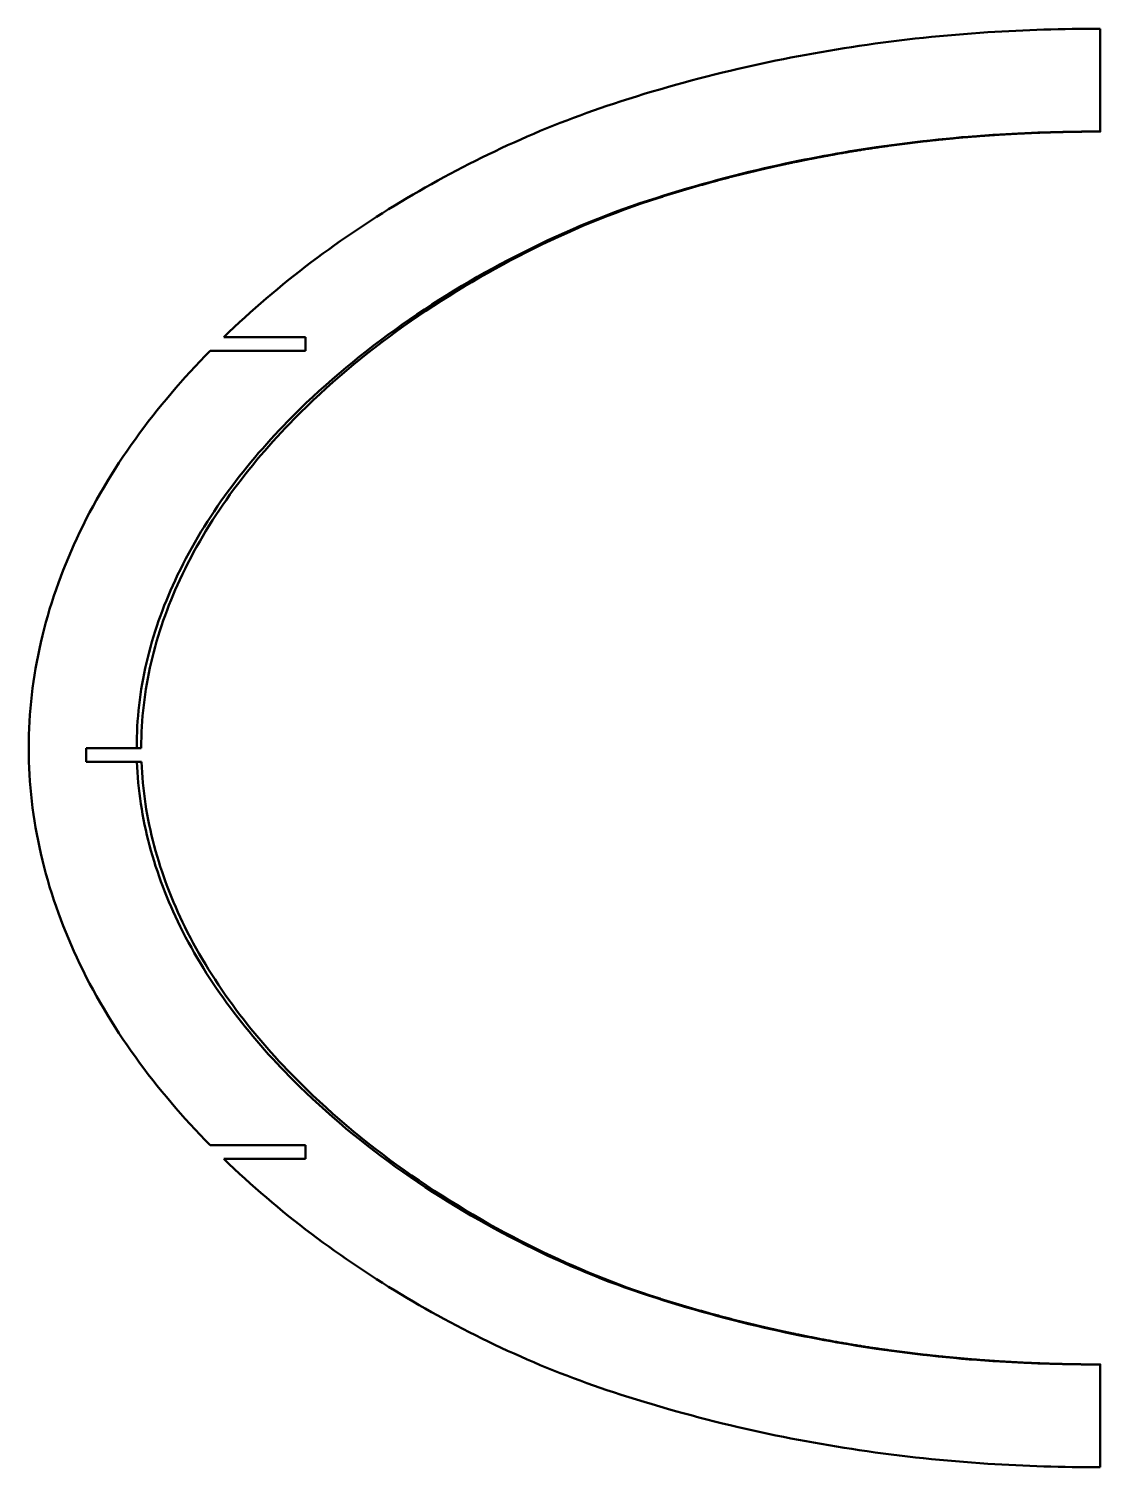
# Model space of a CAD drawing. Header units: millimetres. Extents: x 223 to 380, y 123 to 333.
import ezdxf

# ---------------------------------------------------------------- set-up
doc = ezdxf.new("R2010")
doc.units = ezdxf.units.MM
doc.header["$LTSCALE"] = 0.75
doc.layers.add('Visible', color=7, linetype='Continuous', lineweight=50)

msp = doc.modelspace()

# ---------------------------------------------------------------- linework, layer by layer
at = {"layer": 'Visible', "extrusion": (0, 1, 0)}
for p, q in [((379.7, 332.52, 14.76), (379.7, 317.52, 14.76)), ((263.66, 287.51, 14.76), (251.75, 287.51, 14.76)), ((263.66, 285.51, 14.76), (263.66, 287.51, 14.76)), ((263.66, 285.51, 14.76), (249.74, 285.51, 14.76)), ((231.66, 227.51, 14.76), (231.66, 225.51, 14.76)), ((239.03, 227.51, 14.76), (231.66, 227.51, 14.76)), ((239.06, 225.51, 14.76), (231.66, 225.51, 14.76)), ((263.66, 169.51, 14.76), (249.74, 169.51, 14.76)), ((263.66, 169.51, 14.76), (263.66, 167.51, 14.76)), ((263.66, 167.51, 14.76), (251.75, 167.51, 14.76)), ((379.7, 137.5, 14.76), (379.7, 122.5, 14.76))]:
    msp.add_line(p, q, dxfattribs=at)
at = {"layer": 'Visible', "extrusion": (3.636e-09, 1, 1.1702e-09)}
msp.add_arc((-538.32, 113.24, 227.51), 315.08, 341.4017, 341.785, dxfattribs=at)
at = {"layer": 'Visible', "extrusion": (-1.99434e-09, -1, -5.49127e-10)}
msp.add_arc((538.31, 113.22, -225.51), 315.03, 198.2122, 198.5955, dxfattribs=at)
at = {"layer": 'Visible'}
for points, degree, knots in [([(308.63, 321.58, 14.76), (314.61, 323.54, 14.76), (320.7, 325.24, 14.76), (332.69, 328.03, 14.76), (338.58, 329.14, 14.76), (350.75, 330.95, 14.76), (356.99, 331.6, 14.76), (368.76, 332.36, 14.76), (374.21, 332.52, 14.76), (379.7, 332.52, 14.76)], 3, [-7.246077, -7.246077, -7.246077, -7.246077, -5.347354, -5.347354, -3.541322, -3.541322, -1.64816, -1.64816, -0.000001, -0.000001, -0.000001, -0.000001]), ([(251.75, 287.51, 14.76), (259.74, 295.29, 14.76), (268.91, 302.11, 14.76), (287.93, 313.4, 14.76), (298.2, 318.16, 14.76), (308.63, 321.58, 14.76)], 3, [-6.629199, -6.629199, -6.629199, -6.629199, -3.291167, -3.291167, 0, 0, 0, 0]), ([(313.74, 307.45, 14.76), (319.69, 309.39, 14.76), (325.74, 311.04, 14.76), (336.87, 313.54, 14.76), (341.92, 314.48, 14.76), (353.03, 316.11, 14.76), (359.06, 316.72, 14.76), (370, 317.39, 14.76), (374.83, 317.52, 14.76), (379.7, 317.52, 14.76)], 3, [-6.722569, -6.722569, -6.722569, -6.722569, -4.836858, -4.836858, -3.290855, -3.290855, -1.460416, -1.460416, 0, 0, 0, 0]), ([(315.12, 307.8, 12.76), (317.63, 308.6, 12.76), (320.14, 309.36, 12.76), (322.65, 310.07, 12.76), (325.85, 310.92, 12.76), (329.05, 311.7, 12.76), (329.74, 311.86, 12.76), (330.79, 312.11, 12.76), (331.84, 312.35, 12.76), (332.19, 312.43, 12.76), (332.9, 312.58, 12.76), (333.61, 312.74, 12.76), (333.97, 312.82, 12.76), (337.6, 313.59, 12.76), (341.24, 314.28, 12.76), (344.51, 314.83, 12.76), (350.75, 315.75, 12.76), (356.95, 316.44, 12.76), (359.9, 316.71, 12.76), (365.63, 317.14, 12.76), (371.34, 317.39, 12.76), (374.13, 317.47, 12.76), (376.91, 317.51, 12.76), (379.7, 317.52, 12.76)], 5, [0, 0, 0, 0, 0, 0, 24.651512, 24.651512, 24.651512, 31.490689, 31.490689, 31.490689, 34.976634, 34.976634, 34.976634, 38.462579, 38.462579, 38.462579, 70.735182, 70.735182, 70.735182, 100.047929, 100.047929, 100.047929, 127.858891, 127.858891, 127.858891, 127.858891, 127.858891, 127.858891]), ([(239.03, 227.51, 14.76), (239.03, 231.7, 14.76), (239.51, 235.85, 14.76), (241.42, 244.09, 14.76), (242.84, 248.11, 14.76), (248.62, 260.6, 14.76), (254.42, 268.39, 14.76), (270.56, 284.92, 14.76), (282.29, 293.14, 14.76), (300.57, 302.52, 14.76), (307.11, 305.3, 14.76), (313.74, 307.45, 14.76)], 3, [-11.535967, -11.535967, -11.535967, -11.535967, -10.280913, -10.280913, -9.002947, -9.002947, -6.157977, -6.157977, -2.090845, -2.090845, 0, 0, 0, 0]), ([(239.69, 227.51, 12.76), (239.69, 231.72, 12.76), (240.18, 235.88, 12.76), (242.1, 244.14, 12.76), (243.52, 248.18, 12.76), (249.36, 260.8, 12.76), (255.26, 268.68, 12.76), (271.69, 285.4, 12.76), (283.66, 293.71, 12.76), (302.1, 303.02, 12.76), (308.57, 305.71, 12.76), (315.12, 307.8, 12.76)], 3, [-11.620366, -11.620366, -11.620366, -11.620366, -10.359976, -10.359976, -9.078643, -9.078643, -6.194098, -6.194098, -2.062751, -2.062751, 0, 0, 0, 0]), ([(223.27, 227.51, 14.76), (223.27, 232.71, 14.76), (223.87, 237.87, 14.76), (226.23, 248.17, 14.76), (228.01, 253.24, 14.76), (235.03, 268.3, 14.76), (241.85, 277.48, 14.76), (249.74, 285.51, 14.76)], 3, [-6.554349, -6.554349, -6.554349, -6.554349, -4.991516, -4.991516, -3.378019, -3.378019, -0.000001, -0.000001, -0.000001, -0.000001]), ([(223.27, 227.51, 14.76), (223.27, 222.31, 14.76), (223.87, 217.16, 14.76), (226.23, 206.85, 14.76), (228.01, 201.79, 14.76), (235.03, 186.72, 14.76), (241.85, 177.55, 14.76), (249.74, 169.51, 14.76)], 3, [0, 0, 0, 0, 1.560479, 1.560479, 3.171546, 3.171546, 6.544514, 6.544514, 6.544514, 6.544514]), ([(239.06, 225.51, 14.76), (239.22, 221.38, 14.76), (239.84, 217.3, 14.76), (241.99, 209.21, 14.76), (243.51, 205.26, 14.76), (249.51, 193.11, 14.76), (255.32, 185.57, 14.76), (271.62, 169.26, 14.76), (283.56, 161.07, 14.76), (301.57, 152.08, 14.76), (307.62, 149.57, 14.76), (313.74, 147.57, 14.76)], 3, [0, 0, 0, 0, 1.241859, 1.241859, 2.510838, 2.510838, 5.306576, 5.306576, 9.417905, 9.417905, 11.353093, 11.353093, 11.353093, 11.353093]), ([(239.73, 225.51, 12.76), (239.88, 221.36, 12.76), (240.51, 217.26, 12.76), (242.67, 209.15, 12.76), (244.19, 205.19, 12.76), (250.25, 192.92, 12.76), (256.17, 185.28, 12.76), (272.75, 168.79, 12.76), (284.91, 160.51, 12.76), (303.09, 151.6, 12.76), (309.06, 149.16, 12.76), (315.12, 147.22, 12.76)], 3, [0, 0, 0, 0, 1.247056, 1.247056, 2.519186, 2.519186, 5.35334, 5.35334, 9.525029, 9.525029, 11.434341, 11.434341, 11.434341, 11.434341]), ([(251.75, 167.51, 14.76), (259.75, 159.74, 14.76), (268.91, 152.92, 14.76), (287.93, 141.62, 14.76), (298.2, 136.86, 14.76), (308.63, 133.45, 14.76)], 3, [0.000001, 0.000001, 0.000001, 0.000001, 3.346393, 3.346393, 6.644102, 6.644102, 6.644102, 6.644102]), ([(313.74, 147.57, 14.76), (319.69, 145.64, 14.76), (325.74, 143.98, 14.76), (336.87, 141.48, 14.76), (341.92, 140.55, 14.76), (353.03, 138.92, 14.76), (359.06, 138.3, 14.76), (370, 137.64, 14.76), (374.83, 137.5, 14.76), (379.7, 137.5, 14.76)], 3, [0, 0, 0, 0, 1.876911, 1.876911, 3.415698, 3.415698, 5.237594, 5.237594, 6.691195, 6.691195, 6.691195, 6.691195]), ([(315.12, 147.22, 12.76), (317.63, 146.42, 12.76), (320.14, 145.67, 12.76), (322.65, 144.96, 12.76), (325.85, 144.11, 12.76), (329.05, 143.33, 12.76), (329.74, 143.16, 12.76), (330.79, 142.92, 12.76), (331.84, 142.68, 12.76), (332.19, 142.6, 12.76), (332.9, 142.44, 12.76), (333.61, 142.29, 12.76), (333.97, 142.21, 12.76), (334.32, 142.13, 12.76), (337.95, 141.37, 12.76), (341.24, 140.75, 12.76), (344.51, 140.19, 12.76), (350.75, 139.27, 12.76), (356.95, 138.59, 12.76), (359.9, 138.32, 12.76), (365.63, 137.88, 12.76), (371.34, 137.63, 12.76), (374.13, 137.55, 12.76), (376.91, 137.51, 12.76), (379.7, 137.51, 12.76)], 5, [0, 0, 0, 0, 0, 0, 24.651511, 24.651511, 24.651511, 31.490689, 31.490689, 31.490689, 34.976635, 34.976635, 34.976635, 38.46258, 38.46258, 38.46258, 38.46258, 70.735186, 70.735186, 70.735186, 100.047933, 100.047933, 100.047933, 127.858888, 127.858888, 127.858888, 127.858888, 127.858888, 127.858888]), ([(308.63, 133.45, 14.76), (314.61, 131.49, 14.76), (320.7, 129.79, 14.76), (332.69, 127, 14.76), (338.58, 125.88, 14.76), (350.76, 124.08, 14.76), (356.99, 123.42, 14.76), (368.76, 122.66, 14.76), (374.21, 122.5, 14.76), (379.7, 122.5, 14.76)], 3, [0, 0, 0, 0, 1.890445, 1.890445, 3.688597, 3.688597, 5.573355, 5.573355, 7.214214, 7.214214, 7.214214, 7.214214])]:
    msp.add_open_spline(points, degree=degree, knots=knots, dxfattribs=at)
at = {"layer": 'Visible', "extrusion": (1, 0, 0)}
for points in [[(379.7, 317.52, 12.76), (379.7, 317.52, 13.16), (379.7, 317.52, 13.56), (379.7, 317.52, 13.96), (379.7, 317.52, 14.36), (379.7, 317.52, 14.76)], [(379.7, 137.51, 12.76), (379.7, 137.51, 13.16), (379.7, 137.51, 13.56), (379.7, 137.51, 13.96), (379.7, 137.51, 14.36), (379.7, 137.5, 14.76)]]:
    msp.add_open_spline(points, degree=5, dxfattribs=at)

doc.saveas('drawing.dxf')
